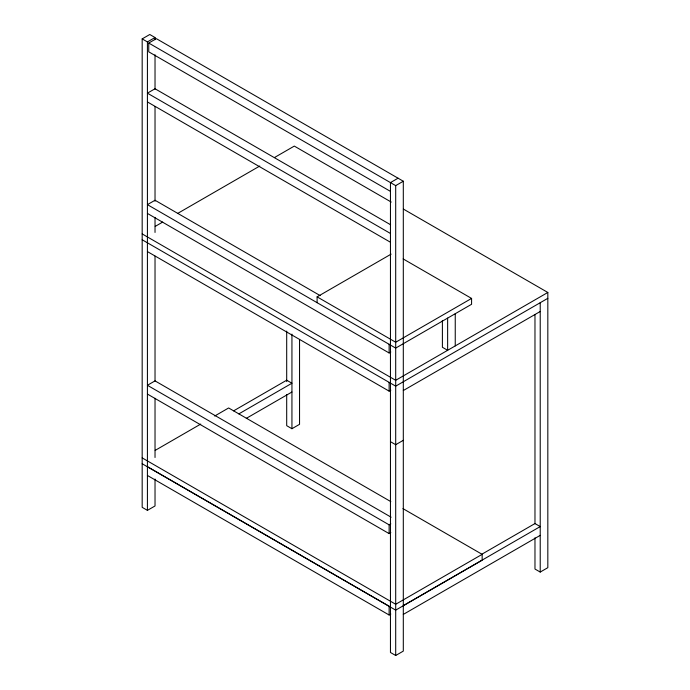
<?xml version="1.0" encoding="UTF-8"?>
<svg xmlns="http://www.w3.org/2000/svg" width="690" height="690" viewBox="0 0 690 690"><rect width="100%" height="100%" fill="white"/><g stroke="black" fill="none" stroke-linecap="round" stroke-linejoin="round"><path stroke-width="1.03" d="M155.026 479.041L155.026 505.968L147.418 510.359L142.175 507.331L142.175 38.89L149.782 34.5L155.026 37.527L155.026 39.684M142.175 38.89L147.418 41.918L155.026 37.527M390.454 191.38L148.747 51.828L148.747 43.047L156.354 38.657L403.305 181.229L403.305 651.11L395.698 655.5L390.454 652.473L390.454 182.6L398.061 178.201M155.241 226.38L162.702 222.068M177.641 213.443L259.768 166.031M274.698 157.406L294.302 146.09L391.239 202.058M148.747 43.047L395.698 185.627L403.305 181.229M317.107 302.712L317.107 296.855L391.135 254.118M155.19 450.38L200.738 424.074M214.685 416.027L228.631 407.971L390.816 501.613M233.608 410.861L286.695 380.207L291.939 383.235L238.852 413.888M246.304 418.364L291.939 392.015M320.203 295.622L155.026 200.255L147.418 204.645L395.698 348.088L471.581 304.281L471.581 298.425L395.698 342.231L317.107 296.855M147.418 213.426L389.126 352.978L390.816 351.995M286.695 394.516L286.695 425.687L291.939 428.714L299.546 424.324L299.546 339.402M534.974 537.786L534.974 569.034L540.218 572.062L547.826 567.672L547.826 292.465L395.698 380.294L142.175 233.919M547.826 298.322L395.698 386.15L142.175 239.775M147.418 251.591L389.126 391.135L390.816 390.161M403.305 390.54L540.218 311.492M403.305 440.315L395.698 444.705L390.454 441.678M391.135 517.207L155.026 380.889L147.418 385.287L389.126 524.831L390.816 523.857M147.418 394.068L389.126 533.611L390.816 532.637M481.887 554.199L534.974 523.555L540.218 526.582L403.305 605.63M142.175 463.749L395.698 610.124L482.155 560.202L482.155 554.346L395.698 604.268L142.175 457.893M147.418 475.462L389.126 615.006L390.816 614.031M403.305 614.411L540.218 535.362M403.357 209.053L547.826 292.465M390.609 224.776L155.026 88.76L147.418 93.159L390.454 233.47M147.418 101.939L390.454 242.25M403.158 258.923L471.581 298.425M402.934 508.608L482.155 554.346M147.418 466.673L389.126 606.225L389.126 615.006M540.218 302.712L540.218 572.062M534.974 314.769L534.974 523.779M455.245 313.709L455.245 345.914M447.638 318.099L447.638 350.304L442.393 347.277L442.393 320.436M395.698 185.627L395.698 655.5M389.126 344.189L389.126 352.978M389.126 382.355L389.126 391.135M389.126 524.831L389.126 533.611M291.939 334.115L291.939 428.714M286.695 331.088L286.695 381.613M155.026 54.76L155.026 89.217M155.026 106.45L155.026 201.213M155.026 217.367L155.026 232.444M155.026 256.128L155.026 381.053M155.026 398.277L155.026 457.505M147.418 41.918L147.418 510.359"/></g></svg>
